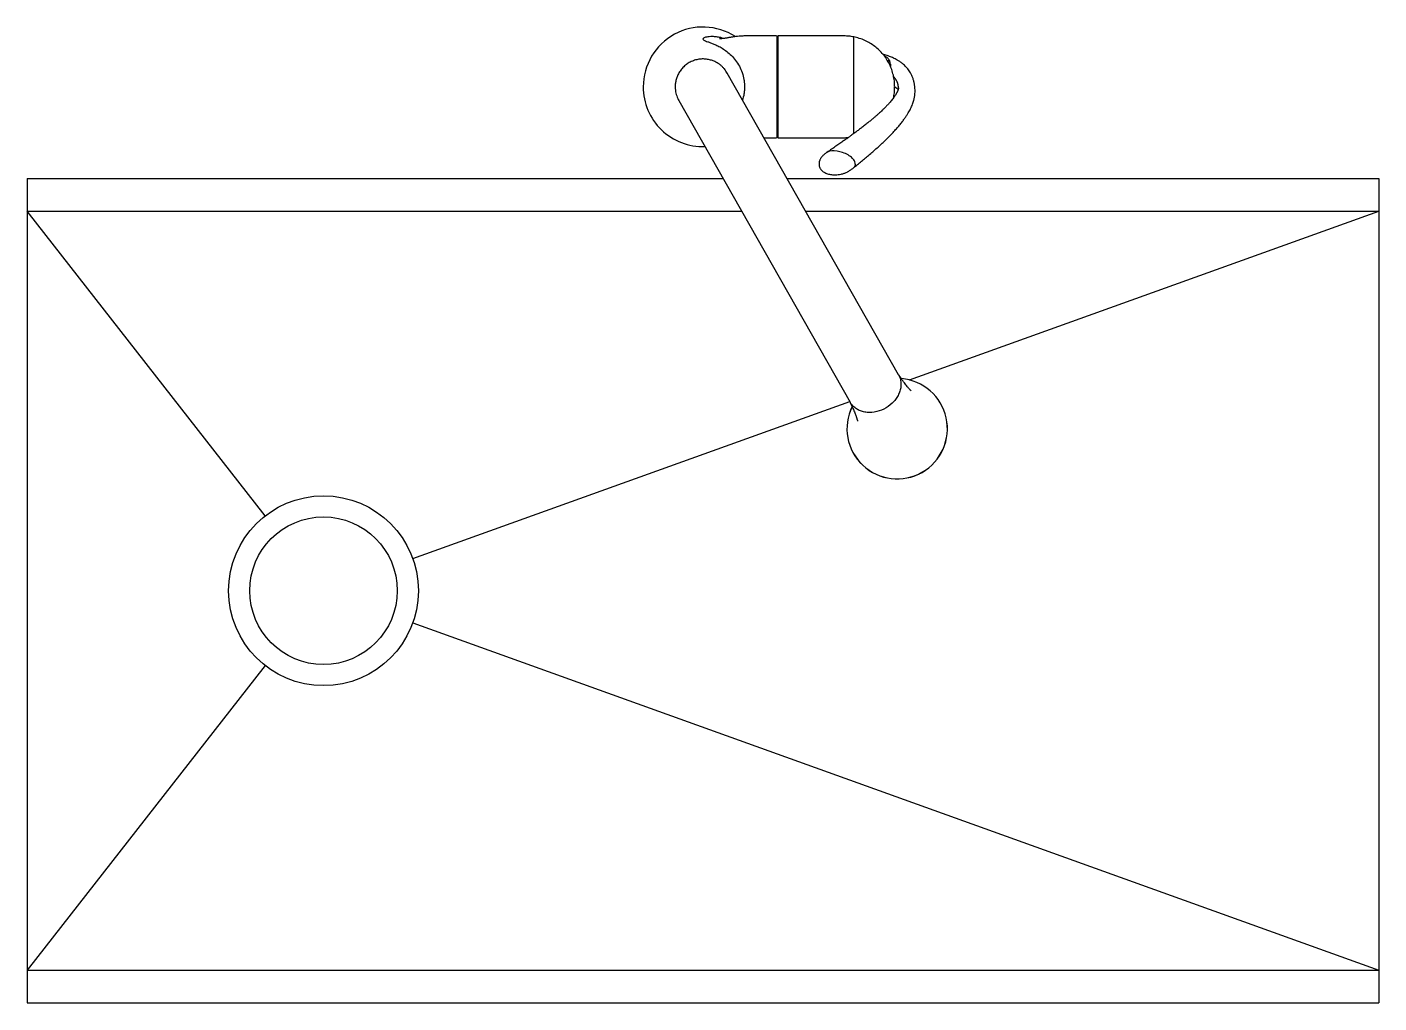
# Model space of a CAD drawing. Extents: x 120.3 to 148.8, y 352.4 to 372.9.
import ezdxf

# ---------------------------------------------------------------- set-up
doc = ezdxf.new("R2010")
doc.units = 0
doc.header["$MEASUREMENT"] = 0
doc.layers.get('0').update_dxf_attribs({"linetype": 'CONTINUOUS'})

msp = doc.modelspace()

# ---------------------------------------------------------------- linework, layer by layer
at = {"linetype": 'Continuous'}
for p, q in [((136.12, 372.731), (135.561, 372.731)), ((136.14, 370.605), (136.14, 372.711)), ((136.159, 370.585), (136.159, 372.73)), ((136.162, 370.585), (136.162, 372.731)), ((137.355, 372.731), (136.162, 372.731)), ((137.755, 370.671), (137.755, 372.71)), ((138.701, 365.591), (135.089, 371.948)), ((138.529, 372.136), (138.529, 372.119)), ((138.62, 371.664), (138.62, 371.651)), ((134.068, 371.368), (137.681, 365.011)), ((135.863, 370.585), (136.12, 370.585)), ((136.162, 370.585), (137.355, 370.585))]:
    msp.add_line(p, q, dxfattribs=at)
for p, q in [((120.328, 369.727), (135.001, 369.727)), ((120.328, 369.727), (120.328, 352.352)), ((136.351, 369.727), (148.828, 369.727)), ((148.828, 369.727), (148.828, 352.352)), ((120.328, 369.039), (135.392, 369.039)), ((125.347, 362.615), (120.328, 369.039)), ((136.741, 369.039), (148.828, 369.039)), ((138.932, 365.481), (148.828, 369.039)), ((128.461, 361.716), (137.672, 365.028)), ((128.461, 360.362), (148.828, 353.039)), ((125.347, 359.463), (120.328, 353.039)), ((120.328, 353.039), (148.828, 353.039)), ((120.328, 352.352), (148.828, 352.352))]:
    msp.add_line(p, q)
for radius in [2, 1.555]:
    msp.add_circle((126.578, 361.039), radius)
for centre, radius, start, end in [((134.578, 371.658), 1.26, 57.2036, 180), ((136.12, 372.711), 0.0197, 0, 90), ((136.162, 372.719), 0.0118, 90, 103.501), ((138.321, 372.121), 0.208, 3.9909, 22.1161), ((144.71, 371.925), 6.184, 178.2001, 178.501), ((134.578, 371.658), 1.26, 180, 271.858), ((136.12, 370.605), 0.0197, 270, 0), ((136.162, 370.597), 0.0118, 256.499, 270), ((138.671, 364.454), 1.059, 299.6537, 85.2556), ((138.671, 364.454), 1.06, 299.6643, 85.1707), ((138.672, 364.455), 1.059, 153.9494, 299.6052), ((138.673, 364.455), 1.06, 154.0392, 299.5912), ((138.931, 363.397), 0.298, 27.1954, 27.2427)]:
    msp.add_arc(centre, radius, start, end, dxfattribs=at)
for centre, major_axis, ratio, start_param, end_param in [((138.446, 372.191), (-0.112, 0.007), 0.144739, 4.067192, 4.526281), ((138.45, 372.131), (-0.109, 0.018), 0.217182, 3.943944, 4.246478), ((138.449, 372.114), (-0.109, 0.019), 0.234295, 3.928581, 4.136083)]:
    msp.add_ellipse(centre, major_axis=major_axis, ratio=ratio, start_param=start_param, end_param=end_param, dxfattribs=at)
for points, degree, knots in [([(135.011, 372.677), (134.991, 372.683), (134.972, 372.689), (134.919, 372.702), (134.889, 372.707), (134.831, 372.714), (134.804, 372.716), (134.754, 372.717), (134.731, 372.716), (134.69, 372.713), (134.672, 372.71), (134.641, 372.703), (134.626, 372.699), (134.605, 372.691), (134.596, 372.686), (134.584, 372.677), (134.58, 372.672), (134.577, 372.663), (134.578, 372.658), (134.585, 372.649), (134.591, 372.644), (134.608, 372.634), (134.618, 372.63), (134.645, 372.619), (134.66, 372.614), (134.695, 372.601), (134.715, 372.594), (134.76, 372.578), (134.784, 372.569), (134.835, 372.548), (134.865, 372.535), (134.922, 372.507), (134.953, 372.49), (135.017, 372.45), (135.047, 372.43), (135.114, 372.378), (135.147, 372.35), (135.208, 372.288), (135.239, 372.253), (135.295, 372.178), (135.322, 372.136), (135.369, 372.047), (135.387, 372.006), (135.421, 371.909), (135.433, 371.86), (135.446, 371.784), (135.452, 371.733), (135.454, 371.683), (135.454, 371.658)], 3, [0.294182, 0.294182, 0.294182, 0.294182, 0.3124659, 0.3124659, 0.3437174, 0.3437174, 0.374969, 0.374969, 0.4062205, 0.4062205, 0.4374721, 0.4374721, 0.4687236, 0.4687236, 0.4999752, 0.4999752, 0.5312267, 0.5312267, 0.5624783, 0.5624783, 0.5937298, 0.5937298, 0.6249814, 0.6249814, 0.6562329, 0.6562329, 0.6874845, 0.6874845, 0.718736, 0.718736, 0.7499876, 0.7499876, 0.7812391, 0.7812391, 0.8124907, 0.8124907, 0.8437422, 0.8437422, 0.8749938, 0.8749938, 0.9062453, 0.9062453, 0.9374969, 0.9374969, 0.9687484, 0.9687484, 0.9843742, 1, 1, 1, 1]), ([(135.563, 372.731), (135.525, 372.731), (135.468, 372.73), (135.381, 372.727), (135.312, 372.722), (135.257, 372.715), (135.216, 372.709), (135.184, 372.704), (135.155, 372.699), (135.125, 372.694), (135.093, 372.689), (135.062, 372.684), (135.033, 372.679), (135.001, 372.675), (134.97, 372.672), (134.945, 372.671), (134.932, 372.671), (134.925, 372.671), (134.924, 372.671), (134.924, 372.671)], 3, [0, 0, 0, 0, 0.0380024, 0.0698004, 0.0955564, 0.1158743, 0.1313137, 0.1424246, 0.1531831, 0.1652486, 0.1786331, 0.1923326, 0.2056649, 0.218866, 0.242659, 0.2608853, 0.2680232, 0.2745122, 0.2909009, 0.2909009, 0.2909009, 0.2909009]), ([(137.755, 372.71), (137.718, 372.716), (137.656, 372.727), (137.554, 372.731), (137.453, 372.731), (137.391, 372.731), (137.355, 372.731)], 3, [0, 0, 0, 0, 0.254565, 0.506758, 0.754701, 1, 1, 1, 1]), ([(138.619, 371.664), (138.618, 371.707), (138.615, 371.782), (138.593, 371.904), (138.559, 372.021), (138.51, 372.134), (138.45, 372.241), (138.377, 372.341), (138.294, 372.431), (138.2, 372.511), (138.099, 372.58), (137.99, 372.637), (137.873, 372.683), (137.799, 372.7), (137.755, 372.71)], 3, [0, 0, 0, 0, 0.079934, 0.163954, 0.247387, 0.330875, 0.41489, 0.498262, 0.581746, 0.665793, 0.749138, 0.832651, 0.916672, 1, 1, 1, 1]), ([(139.049, 371.567), (139.049, 371.587), (139.048, 371.619), (139.044, 371.666), (139.038, 371.704), (139.032, 371.736), (139.023, 371.778), (139.007, 371.831), (138.982, 371.893), (138.954, 371.95), (138.924, 371.997), (138.896, 372.035), (138.869, 372.067), (138.839, 372.099), (138.803, 372.133), (138.754, 372.171), (138.703, 372.205), (138.654, 372.234), (138.612, 372.255), (138.573, 372.273), (138.531, 372.291), (138.484, 372.309), (138.437, 372.325), (138.398, 372.337), (138.378, 372.342), (138.371, 372.344)], 3, [0, 0, 0, 0, 0.0352135, 0.0645579, 0.0877877, 0.1067048, 0.1268573, 0.1635, 0.2003449, 0.2368694, 0.2649972, 0.2913508, 0.313245, 0.3333659, 0.3629076, 0.3970612, 0.4367045, 0.4656662, 0.4901406, 0.5107577, 0.5335562, 0.5602341, 0.5872571, 0.6076327, 0.6185358, 0.6185358, 0.6185358, 0.6185358]), ([(138.395, 372.313), (138.402, 372.31), (138.418, 372.303), (138.441, 372.29), (138.464, 372.273), (138.484, 372.252), (138.501, 372.228), (138.51, 372.209), (138.514, 372.2)], 3, [0.3395667, 0.3395667, 0.3395667, 0.3395667, 0.4247131, 0.5430878, 0.6574112, 0.7717501, 0.8894117, 1, 1, 1, 1]), ([(135.454, 371.658), (135.454, 371.632), (135.452, 371.581), (135.446, 371.531), (135.435, 371.463), (135.424, 371.42), (135.411, 371.38)], 3, [0, 0, 0, 0, 0.015625, 0.03125, 0.03125, 0.05800115, 0.05800115, 0.05800115, 0.05800115]), ([(138.593, 371.422), (138.602, 371.459), (138.615, 371.537), (138.618, 371.608), (138.619, 371.651)], 3, [0.8426284, 0.8426284, 0.8426284, 0.8426284, 0.9200562, 1, 1, 1, 1]), ([(138.698, 371.637), (138.698, 371.647), (138.698, 371.667), (138.694, 371.697), (138.685, 371.735), (138.666, 371.78), (138.644, 371.816), (138.624, 371.842), (138.608, 371.859), (138.599, 371.868), (138.598, 371.869)], 5, [0.8030031, 0.8030031, 0.8030031, 0.8030031, 0.8030031, 0.8030031, 0.8351939, 0.8643286, 0.8934633, 0.9225979, 0.9517326, 0.9550273, 0.9550273, 0.9550273, 0.9550273, 0.9550273, 0.9550273]), ([(138.62, 371.658), (138.622, 371.657), (138.638, 371.648), (138.664, 371.631), (138.685, 371.614), (138.693, 371.607), (138.694, 371.606)], 3, [0.3047018, 0.3047018, 0.3047018, 0.3047018, 0.3147657, 0.3928497, 0.4613845, 0.4672871, 0.4672871, 0.4672871, 0.4672871]), ([(138.699, 371.64), (138.699, 371.64), (138.699, 371.639), (138.699, 371.637), (138.698, 371.625), (138.697, 371.618), (138.696, 371.614), (138.695, 371.609), (138.692, 371.6), (138.688, 371.588), (138.683, 371.574), (138.677, 371.561), (138.671, 371.549), (138.665, 371.536), (138.657, 371.522), (138.647, 371.504), (138.634, 371.481), (138.616, 371.455), (138.594, 371.423), (138.568, 371.389), (138.54, 371.354), (138.513, 371.323), (138.488, 371.295), (138.463, 371.268), (138.434, 371.237), (138.399, 371.202), (138.36, 371.165), (138.321, 371.128), (138.28, 371.091), (138.235, 371.052), (138.185, 371.008), (138.129, 370.961), (138.066, 370.91), (137.999, 370.856), (137.931, 370.803), (137.865, 370.753), (137.807, 370.71), (137.757, 370.673), (137.713, 370.641), (137.663, 370.605), (137.605, 370.563), (137.538, 370.516), (137.463, 370.463), (137.379, 370.405), (137.287, 370.341), (137.228, 370.301), (137.192, 370.276)], 3, [0.0124028, 0.0124028, 0.0124028, 0.0124028, 0.0143416, 0.0262645, 0.0360388, 0.0446169, 0.0521258, 0.0603062, 0.0756883, 0.0932835, 0.1090977, 0.1227516, 0.1344118, 0.1455705, 0.1563477, 0.170776, 0.1872241, 0.2062502, 0.227799, 0.2539885, 0.2778273, 0.298902, 0.3172503, 0.3339668, 0.3523513, 0.3764356, 0.4021813, 0.4261672, 0.448194, 0.4741687, 0.5018491, 0.532298, 0.566091, 0.6026096, 0.6381652, 0.6719671, 0.7038143, 0.72505, 0.7459466, 0.7702692, 0.7987323, 0.8314745, 0.867922, 0.9086006, 0.9530729, 1, 1, 1, 1]), ([(137.749, 369.95), (137.781, 369.975), (137.835, 370.019), (137.924, 370.089), (138.008, 370.16), (138.093, 370.233), (138.18, 370.31), (138.269, 370.388), (138.357, 370.468), (138.442, 370.549), (138.525, 370.631), (138.603, 370.714), (138.673, 370.792), (138.734, 370.865), (138.787, 370.933), (138.832, 370.995), (138.871, 371.053), (138.904, 371.105), (138.931, 371.153), (138.955, 371.197), (138.976, 371.242), (138.995, 371.288), (139.011, 371.332), (139.02, 371.364), (139.026, 371.388), (139.031, 371.407), (139.037, 371.435), (139.043, 371.472), (139.048, 371.521), (139.049, 371.553), (139.049, 371.574)], 3, [0, 0, 0, 0, 0.050577, 0.099537, 0.149022, 0.200017, 0.252947, 0.307942, 0.361656, 0.416794, 0.472342, 0.527151, 0.579244, 0.625387, 0.668106, 0.70721, 0.742611, 0.774301, 0.802327, 0.826827, 0.851138, 0.877081, 0.897334, 0.915652, 0.921101, 0.92845, 0.940364, 0.956524, 0.976518, 1, 1, 1, 1]), ([(137.355, 370.585), (137.391, 370.585), (137.453, 370.585), (137.55, 370.584), (137.613, 370.587), (137.642, 370.589)], 3, [0, 0, 0, 0, 0.245299, 0.4932415, 0.7138254, 0.7138254, 0.7138254, 0.7138254]), ([(137.192, 370.276), (137.181, 370.268), (137.162, 370.255), (137.134, 370.233), (137.109, 370.211), (137.087, 370.189), (137.07, 370.168), (137.058, 370.148), (137.047, 370.129), (137.039, 370.11), (137.032, 370.09), (137.027, 370.067), (137.024, 370.038), (137.026, 370.004), (137.034, 369.97), (137.048, 369.94), (137.065, 369.915), (137.087, 369.891), (137.115, 369.869), (137.147, 369.849), (137.184, 369.832), (137.223, 369.82), (137.266, 369.81), (137.313, 369.804), (137.368, 369.802), (137.429, 369.806), (137.481, 369.815), (137.522, 369.826), (137.552, 369.836), (137.583, 369.847), (137.614, 369.861), (137.642, 369.876), (137.67, 369.892), (137.697, 369.91), (137.724, 369.93), (137.74, 369.943), (137.749, 369.95)], 3, [0, 0, 0, 0, 0.036232, 0.073958, 0.107619, 0.135033, 0.163229, 0.185285, 0.202811, 0.222153, 0.237073, 0.257768, 0.28419, 0.314103, 0.345884, 0.373263, 0.397307, 0.423367, 0.452477, 0.483155, 0.511513, 0.545403, 0.575079, 0.60903, 0.6503, 0.698892, 0.743746, 0.77109, 0.794785, 0.821092, 0.850633, 0.877149, 0.90595, 0.93757, 0.970448, 1, 1, 1, 1]), ([(137.786, 370.03), (137.786, 370.06), (137.766, 370.118), (137.664, 370.218), (137.462, 370.305), (137.277, 370.315), (137.206, 370.286), (137.192, 370.276)], 3, [0, 0, 0, 0, 0.1250001, 0.2500001, 0.5000002, 0.7500001, 0.8361318, 0.8361318, 0.8361318, 0.8361318]), ([(138.7, 365.592), (138.706, 365.581), (138.712, 365.57), (138.741, 365.506), (138.753, 365.446), (138.752, 365.355), (138.749, 365.324), (138.735, 365.262), (138.726, 365.231), (138.7, 365.171), (138.685, 365.141), (138.648, 365.083), (138.627, 365.056), (138.557, 364.977), (138.501, 364.931), (138.377, 364.857), (138.31, 364.83), (138.172, 364.797), (138.103, 364.792), (138.003, 364.801), (137.971, 364.807), (137.91, 364.824), (137.88, 364.836), (137.826, 364.864), (137.8, 364.88), (137.754, 364.917), (137.733, 364.938), (137.702, 364.977), (137.691, 364.994), (137.681, 365.011)], 3, [0.2990025, 0.2990025, 0.2990025, 0.2990025, 0.3125, 0.3125, 0.375, 0.375, 0.40625, 0.40625, 0.4375, 0.4375, 0.46875, 0.46875, 0.5, 0.5, 0.5625, 0.5625, 0.625, 0.625, 0.6875, 0.6875, 0.71875, 0.71875, 0.75, 0.75, 0.78125, 0.78125, 0.8125, 0.8125, 0.8340424, 0.8340424, 0.8340424, 0.8340424]), ([(138.965, 365.252), (138.965, 365.252), (138.964, 365.253), (138.959, 365.257), (138.949, 365.267), (138.937, 365.28), (138.921, 365.296), (138.903, 365.318), (138.88, 365.345), (138.854, 365.377), (138.824, 365.417), (138.79, 365.465), (138.75, 365.521), (138.725, 365.56), (138.71, 365.583)], 3, [0.3997597, 0.3997597, 0.3997597, 0.3997597, 0.4238089, 0.4715056, 0.5241216, 0.5680099, 0.6099993, 0.6563527, 0.7061837, 0.7584988, 0.8131753, 0.8724454, 0.9389127, 1, 1, 1, 1]), ([(137.683, 364.999), (137.694, 364.978), (137.712, 364.94), (137.738, 364.883), (137.761, 364.832), (137.779, 364.788), (137.793, 364.75), (137.805, 364.719), (137.814, 364.694), (137.82, 364.674), (137.825, 364.657), (137.829, 364.642), (137.833, 364.63), (137.835, 364.619), (137.836, 364.613), (137.837, 364.611), (137.837, 364.611), (137.837, 364.611)], 3, [0, 0, 0, 0, 0.0551438, 0.1171611, 0.1733153, 0.2244467, 0.273501, 0.3205586, 0.3584566, 0.394149, 0.4272928, 0.4587124, 0.4964889, 0.5396283, 0.5791253, 0.6098824, 0.6144392, 0.6144392, 0.6144392, 0.6144392])]:
    msp.add_open_spline(points, degree=degree, knots=knots, dxfattribs=at)
msp.add_rational_spline([(135.089, 371.948), (134.509, 372.968), (133.489, 372.388), (134.068, 371.368)], [1, 0.333333333333, 0.333333333333, 1], degree=3, dxfattribs=at)
msp.add_open_spline([(137.786, 370.03), (137.786, 369.995), (137.772, 369.969), (137.749, 369.95)], degree=3, dxfattribs=at)

doc.saveas('drawing.dxf')
